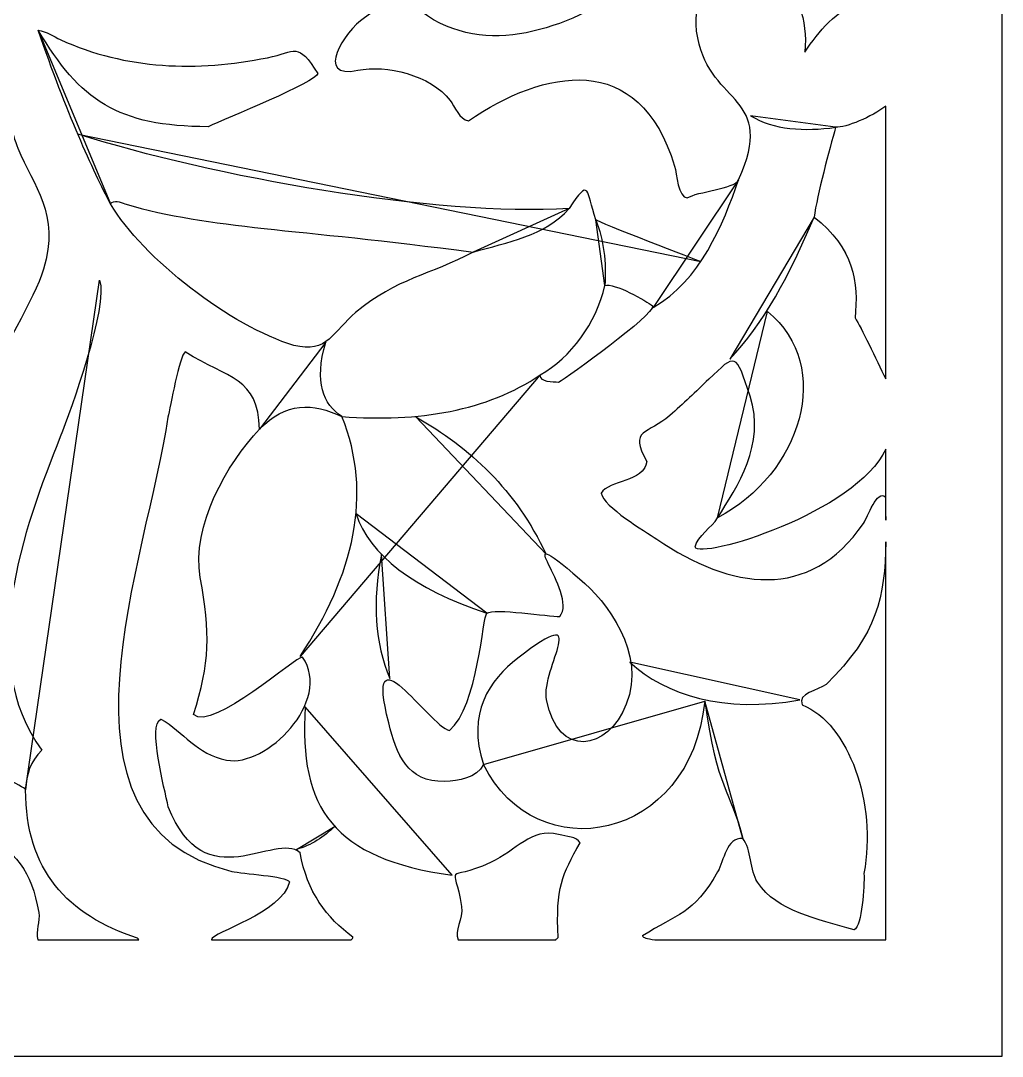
# Model space of a CAD drawing. Header units: centimetres. Extents: x -27.5 to -15.1, y -9.5 to 9.5.
# Drawn here: x -18.573 to -15.095, y -9.5 to -5.832 of the extents above; entities that cross this region are included whole.
import ezdxf

# ---------------------------------------------------------------- set-up
doc = ezdxf.new("R2010")
doc.units = ezdxf.units.CM
doc.header["$MEASUREMENT"] = 0
doc.layers.add('layer 1', color=7, linetype='Continuous')

msp = doc.modelspace()

# ---------------------------------------------------------------- linework, layer by layer
at = {"layer": 'layer 1', "color": 7}
for points, knots in [([(-20.87779, -9.50002), (-20.87779, -9.50002), (-20.87779, 9.5), (-20.87779, 9.5), (-20.87779, 9.5), (-20.87779, 9.5), (-15.09516, 9.5), (-15.09516, 9.5), (-15.09516, 9.5), (-15.09516, 9.5), (-15.09516, -9.50002), (-15.09516, -9.50002), (-15.09516, -9.50002), (-15.09516, -9.50002), (-20.87779, -9.50002), (-20.87779, -9.50002)], [0, 0, 0, 0, 0.2, 0.2, 0.2, 0.2, 0.4, 0.4, 0.4, 0.4, 0.6, 0.6, 0.6, 0.6, 1, 1, 1, 1]), ([(-15.50823, -5.48749), (-15.50823, -5.48749), (-15.50823, -5.78529), (-15.50823, -5.78529), (-15.50823, -5.78529), (-15.53633, -5.78183), (-15.57634, -5.76751), (-15.5982, -5.76482), (-15.5982, -5.76482), (-15.64248, -5.69442), (-15.63932, -5.49518), (-15.80078, -5.58627), (-15.80078, -5.58627), (-15.94177, -5.69192), (-15.94405, -5.57449), (-16.05171, -5.63286), (-16.05171, -5.63286), (-16.12842, -5.67445), (-16.20123, -5.75824), (-16.17437, -5.89295), (-16.17437, -5.89295), (-16.1261, -6.13498), (-15.89341, -6.09435), (-16.02942, -6.39559), (-16.02942, -6.39559), (-16.04411, -6.42818), (-16.1761, -6.43646), (-16.21156, -6.45965), (-16.21156, -6.45965), (-16.24362, -6.45965), (-16.2486, -6.37234), (-16.25618, -6.34708), (-16.25618, -6.34708), (-16.38075, -5.93138), (-16.72066, -6.00509), (-16.98662, -6.18599), (-16.98662, -6.18599), (-17.01732, -6.18207), (-17.0356, -6.13538), (-17.05167, -6.11417), (-17.05167, -6.11417), (-17.12022, -6.02383), (-17.27861, -5.98648), (-17.37879, -6.00744), (-17.37879, -6.00744), (-17.53273, -6.03966), (-17.42814, -5.87041), (-17.35461, -5.82113), (-17.35461, -5.82113), (-17.23443, -5.74055), (-17.26377, -5.71953), (-17.15389, -5.79976), (-17.15389, -5.79976), (-16.922, -5.96913), (-16.6386, -5.8573), (-16.41973, -5.71631), (-16.41973, -5.71631), (-16.39259, -5.69884), (-16.31053, -5.67788), (-16.3045, -5.64644), (-16.3045, -5.64644), (-16.38622, -5.57582), (-16.49069, -5.4749), (-16.59631, -5.43489), (-16.59631, -5.43489), (-16.85998, -5.335), (-16.8777, -5.44782), (-16.67064, -5.17289), (-16.67064, -5.17289), (-16.65477, -5.15184), (-16.60846, -5.06032), (-16.58515, -5.06032), (-16.58515, -5.06032), (-16.45609, -4.98209), (-16.42805, -5.08156), (-16.36025, -5.17094), (-16.36025, -5.17094), (-16.11658, -5.49209), (-15.81466, -5.3802), (-15.50823, -5.48749)], [0, 0, 0, 0, 0.047619, 0.047619, 0.047619, 0.047619, 0.0952381, 0.0952381, 0.0952381, 0.0952381, 0.1428571, 0.1428571, 0.1428571, 0.1428571, 0.1904762, 0.1904762, 0.1904762, 0.1904762, 0.2380952, 0.2380952, 0.2380952, 0.2380952, 0.2857143, 0.2857143, 0.2857143, 0.2857143, 0.3333333, 0.3333333, 0.3333333, 0.3333333, 0.3809524, 0.3809524, 0.3809524, 0.3809524, 0.4285714, 0.4285714, 0.4285714, 0.4285714, 0.4761905, 0.4761905, 0.4761905, 0.4761905, 0.5238095, 0.5238095, 0.5238095, 0.5238095, 0.5714286, 0.5714286, 0.5714286, 0.5714286, 0.6190476, 0.6190476, 0.6190476, 0.6190476, 0.6666667, 0.6666667, 0.6666667, 0.6666667, 0.7142857, 0.7142857, 0.7142857, 0.7142857, 0.7619048, 0.7619048, 0.7619048, 0.7619048, 0.8095238, 0.8095238, 0.8095238, 0.8095238, 0.8571429, 0.8571429, 0.8571429, 0.8571429, 0.9047619, 0.9047619, 0.9047619, 0.9047619, 1, 1, 1, 1]), ([(-15.5982, -5.76482), (-15.68072, -5.79392), (-15.74596, -5.86905), (-15.79469, -5.94298), (-15.79469, -5.94298), (-15.783, -5.82558), (-15.82477, -5.73245), (-15.8863, -5.65033), (-15.8863, -5.65033), (-15.8863, -5.65033), (-15.5982, -5.76482), (-15.5982, -5.76482)], [0, 0, 0, 0, 0.25, 0.25, 0.25, 0.25, 0.5, 0.5, 0.5, 0.5, 1, 1, 1, 1]), ([(-18.51068, -5.86577), (-18.41091, -6.15637), (-18.31664, -6.36446), (-18.25418, -6.48099), (-18.25418, -6.48099), (-18.25418, -6.48099), (-18.51068, -5.86577), (-18.51068, -5.86577)], [0, 0, 0, 0, 0.3333333, 0.3333333, 0.3333333, 0.3333333, 1, 1, 1, 1]), ([(-17.90848, -6.20733), (-17.84742, -6.17783), (-17.52364, -6.04909), (-17.52006, -6.01907), (-17.52006, -6.01907), (-17.59148, -5.90454), (-17.59726, -5.94223), (-17.69849, -5.96279), (-17.69849, -5.96279), (-17.94722, -6.01331), (-18.19779, -6.00528), (-18.43264, -5.89876), (-18.43264, -5.89876), (-18.4566, -5.88788), (-18.48091, -5.86896), (-18.51068, -5.86577), (-18.51068, -5.86577), (-18.36326, -6.11399), (-18.22793, -6.20665), (-17.90848, -6.20733)], [0, 0, 0, 0, 0.1666667, 0.1666667, 0.1666667, 0.1666667, 0.3333333, 0.3333333, 0.3333333, 0.3333333, 0.5, 0.5, 0.5, 0.5, 0.6666667, 0.6666667, 0.6666667, 0.6666667, 1, 1, 1, 1]), ([(-18.89543, -8.35195), (-18.84636, -8.30712), (-18.84584, -8.32172), (-18.86012, -8.25685), (-18.86012, -8.25685), (-18.86231, -8.11509), (-18.84027, -8.02975), (-18.78947, -7.89584), (-18.78947, -7.89584), (-18.72946, -7.73754), (-18.81659, -7.78822), (-18.86012, -7.6416), (-18.86012, -7.6416), (-18.92876, -7.41043), (-18.55795, -6.9268), (-18.4921, -6.71195), (-18.4921, -6.71195), (-18.43134, -6.51376), (-18.52803, -6.41918), (-18.58318, -6.28305), (-18.58318, -6.28305), (-18.60211, -6.23633), (-18.62718, -6.12481), (-18.66496, -6.10446), (-18.66496, -6.10446), (-18.72865, -6.13912), (-18.63893, -6.47425), (-18.63893, -6.55086), (-18.63893, -6.55086), (-18.65964, -6.65543), (-18.97647, -7.36176), (-18.97721, -7.36213), (-18.97721, -7.36213), (-19.06783, -7.34315), (-19.11708, -7.04485), (-19.12963, -6.95651), (-19.12963, -6.95651), (-19.13359, -6.92853), (-19.11213, -6.90723), (-19.12589, -6.88079), (-19.12589, -6.88079), (-19.21234, -6.86577), (-19.20594, -7.06015), (-19.20953, -7.10208), (-19.20953, -7.10208), (-19.23494, -7.19298), (-19.2688, -7.16861), (-19.17607, -7.24566), (-19.17607, -7.24566), (-19.01292, -7.4773), (-18.9748, -7.69763), (-18.97535, -7.97348), (-18.97535, -7.97348), (-18.97544, -8.02505), (-18.95473, -8.35195), (-18.89543, -8.35195)], [0, 0, 0, 0, 0.0666667, 0.0666667, 0.0666667, 0.0666667, 0.1333333, 0.1333333, 0.1333333, 0.1333333, 0.2, 0.2, 0.2, 0.2, 0.2666667, 0.2666667, 0.2666667, 0.2666667, 0.3333333, 0.3333333, 0.3333333, 0.3333333, 0.4, 0.4, 0.4, 0.4, 0.4666667, 0.4666667, 0.4666667, 0.4666667, 0.5333333, 0.5333333, 0.5333333, 0.5333333, 0.6, 0.6, 0.6, 0.6, 0.6666667, 0.6666667, 0.6666667, 0.6666667, 0.7333333, 0.7333333, 0.7333333, 0.7333333, 0.8, 0.8, 0.8, 0.8, 0.8666667, 0.8666667, 0.8666667, 0.8666667, 1, 1, 1, 1]), ([(-15.50823, -6.13455), (-15.50823, -6.13455), (-15.50823, -7.10078), (-15.50823, -7.10078), (-15.50823, -7.10078), (-15.54199, -7.03056), (-15.59582, -6.91712), (-15.61678, -6.88469), (-15.61678, -6.88469), (-15.60383, -6.75972), (-15.62207, -6.63505), (-15.76176, -6.52758), (-15.76176, -6.52758), (-15.75159, -6.4492), (-15.70691, -6.28784), (-15.68558, -6.20928), (-15.68558, -6.20928), (-15.64897, -6.2111), (-15.55785, -6.1723), (-15.50823, -6.13455)], [0, 0, 0, 0, 0.1666667, 0.1666667, 0.1666667, 0.1666667, 0.3333333, 0.3333333, 0.3333333, 0.3333333, 0.5, 0.5, 0.5, 0.5, 0.6666667, 0.6666667, 0.6666667, 0.6666667, 1, 1, 1, 1]), ([(-15.68558, -6.20928), (-15.7963, -6.22455), (-15.90587, -6.21898), (-15.98666, -6.16853), (-15.98666, -6.16853), (-15.98666, -6.16853), (-15.68558, -6.20928), (-15.68558, -6.20928)], [0, 0, 0, 0, 0.3333333, 0.3333333, 0.3333333, 0.3333333, 1, 1, 1, 1]), ([(-18.36932, -6.23321), (-17.89686, -6.38449), (-17.10093, -6.52767), (-16.62976, -6.49651), (-16.62976, -6.49651), (-16.55516, -6.38477), (-16.57031, -6.43214), (-16.53497, -6.53729), (-16.53497, -6.53729), (-16.53061, -6.54369), (-16.16747, -6.68486), (-16.16367, -6.68492), (-16.16367, -6.68492), (-16.16367, -6.68492), (-18.36932, -6.23321), (-18.36932, -6.23321)], [0, 0, 0, 0, 0.2, 0.2, 0.2, 0.2, 0.4, 0.4, 0.4, 0.4, 0.6, 0.6, 0.6, 0.6, 1, 1, 1, 1]), ([(-16.02942, -6.39559), (-16.08424, -6.55346), (-16.16512, -6.75288), (-16.33236, -6.8478), (-16.33236, -6.8478), (-16.33236, -6.8478), (-16.02942, -6.39559), (-16.02942, -6.39559)], [0, 0, 0, 0, 0.3333333, 0.3333333, 0.3333333, 0.3333333, 1, 1, 1, 1]), ([(-17.60555, -6.98171), (-17.48626, -7.01359), (-17.46344, -6.92974), (-17.38621, -6.86527), (-17.38621, -6.86527), (-17.24021, -6.74339), (-17.12164, -6.73248), (-16.96989, -6.65178), (-16.96989, -6.65178), (-17.61071, -6.5658), (-17.89071, -6.5708), (-18.204, -6.48099), (-18.204, -6.48099), (-18.21915, -6.47301), (-18.24287, -6.46559), (-18.25418, -6.48099), (-18.25418, -6.48099), (-18.14213, -6.67259), (-17.82435, -6.917), (-17.60555, -6.98171)], [0, 0, 0, 0, 0.1666667, 0.1666667, 0.1666667, 0.1666667, 0.3333333, 0.3333333, 0.3333333, 0.3333333, 0.5, 0.5, 0.5, 0.5, 0.6666667, 0.6666667, 0.6666667, 0.6666667, 1, 1, 1, 1]), ([(-16.62976, -6.49651), (-16.71618, -6.59517), (-16.84752, -6.61567), (-16.96989, -6.65178), (-16.96989, -6.65178), (-16.96989, -6.65178), (-16.62976, -6.49651), (-16.62976, -6.49651)], [0, 0, 0, 0, 0.3333333, 0.3333333, 0.3333333, 0.3333333, 1, 1, 1, 1]), ([(-15.76176, -6.52758), (-15.84679, -6.73106), (-15.94232, -6.90887), (-16.06102, -7.03025), (-16.06102, -7.03025), (-16.06102, -7.03025), (-15.76176, -6.52758), (-15.76176, -6.52758)], [0, 0, 0, 0, 0.3333333, 0.3333333, 0.3333333, 0.3333333, 1, 1, 1, 1]), ([(-16.50337, -6.7702), (-16.49706, -6.68669), (-16.50757, -6.60905), (-16.53497, -6.53729), (-16.53497, -6.53729), (-16.53497, -6.53729), (-16.50337, -6.7702), (-16.50337, -6.7702)], [0, 0, 0, 0, 0.3333333, 0.3333333, 0.3333333, 0.3333333, 1, 1, 1, 1]), ([(-18.5553, -8.55574), (-18.55183, -8.50073), (-18.54064, -8.45609), (-18.49769, -8.41599), (-18.49769, -8.41599), (-18.73348, -8.09338), (-18.56306, -7.63659), (-18.43264, -7.30586), (-18.43264, -7.30586), (-18.39641, -7.214), (-18.26043, -6.83933), (-18.29323, -6.75078), (-18.29323, -6.75078), (-18.29323, -6.75078), (-18.5553, -8.55574), (-18.5553, -8.55574)], [0, 0, 0, 0, 0.2, 0.2, 0.2, 0.2, 0.4, 0.4, 0.4, 0.4, 0.6, 0.6, 0.6, 0.6, 1, 1, 1, 1]), ([(-16.66693, -7.1137), (-16.63601, -7.09462), (-16.32466, -6.87235), (-16.33421, -6.84199), (-16.33421, -6.84199), (-16.35521, -6.82588), (-16.47121, -6.75795), (-16.50337, -6.7702), (-16.50337, -6.7702), (-16.53395, -6.90389), (-16.62271, -7.02481), (-16.73198, -7.08652), (-16.73198, -7.08652), (-16.73049, -7.1154), (-16.68965, -7.10999), (-16.66693, -7.1137)], [0, 0, 0, 0, 0.2, 0.2, 0.2, 0.2, 0.4, 0.4, 0.4, 0.4, 0.6, 0.6, 0.6, 0.6, 1, 1, 1, 1]), ([(-16.10375, -7.59309), (-15.80869, -7.43655), (-15.68839, -7.05885), (-15.92677, -6.8615), (-15.92677, -6.8615), (-15.92677, -6.8615), (-16.10375, -7.59309), (-16.10375, -7.59309)], [0, 0, 0, 0, 0.3333333, 0.3333333, 0.3333333, 0.3333333, 1, 1, 1, 1]), ([(-17.4017, -9.08698), (-17.4017, -9.08698), (-17.89683, -9.08698), (-17.89683, -9.08698), (-17.89683, -9.08698), (-17.89652, -9.06029), (-17.64676, -8.99499), (-17.62042, -8.8818), (-17.62042, -8.8818), (-17.63124, -8.8614), (-17.78735, -8.85391), (-17.82485, -8.84492), (-17.82485, -8.84492), (-18.51492, -8.67916), (-18.12102, -7.72882), (-18.0516, -7.23598), (-18.0516, -7.23598), (-18.04292, -7.20216), (-18.00974, -7.01634), (-17.99026, -7.00502), (-17.99026, -7.00502), (-17.83443, -7.10177), (-17.73293, -7.09428), (-17.72634, -7.27868), (-17.72634, -7.27868), (-17.84111, -7.39849), (-17.96973, -7.62305), (-17.93637, -7.80464), (-17.93637, -7.80464), (-17.90044, -8.00035), (-17.90239, -8.10767), (-17.96055, -8.28984), (-17.96055, -8.28984), (-17.89315, -8.35013), (-17.5955, -8.08163), (-17.57395, -8.08605), (-17.57395, -8.08605), (-17.46743, -8.24093), (-17.70275, -8.47847), (-17.84346, -8.45092), (-17.84346, -8.45092), (-17.94964, -8.43015), (-17.99611, -8.35075), (-18.07578, -8.30536), (-18.07578, -8.30536), (-18.12355, -8.32666), (-18.06372, -8.55033), (-18.04975, -8.6159), (-18.04975, -8.6159), (-17.92178, -8.94815), (-17.66955, -8.70176), (-17.58325, -8.77894), (-17.58325, -8.77894), (-17.55737, -8.91881), (-17.48945, -9.00977), (-17.39552, -9.07782), (-17.39552, -9.07782), (-17.39617, -9.08126), (-17.3983, -9.08429), (-17.4017, -9.08698)], [0, 0, 0, 0, 0.0625, 0.0625, 0.0625, 0.0625, 0.125, 0.125, 0.125, 0.125, 0.1875, 0.1875, 0.1875, 0.1875, 0.25, 0.25, 0.25, 0.25, 0.3125, 0.3125, 0.3125, 0.3125, 0.375, 0.375, 0.375, 0.375, 0.4375, 0.4375, 0.4375, 0.4375, 0.5, 0.5, 0.5, 0.5, 0.5625, 0.5625, 0.5625, 0.5625, 0.625, 0.625, 0.625, 0.625, 0.6875, 0.6875, 0.6875, 0.6875, 0.75, 0.75, 0.75, 0.75, 0.8125, 0.8125, 0.8125, 0.8125, 0.875, 0.875, 0.875, 0.875, 1, 1, 1, 1]), ([(-17.49217, -6.97009), (-17.53326, -7.11475), (-17.50064, -7.19013), (-17.43454, -7.23404), (-17.43454, -7.23404), (-17.5365, -7.18525), (-17.6351, -7.18194), (-17.72634, -7.27868), (-17.72634, -7.27868), (-17.72634, -7.27868), (-17.49217, -6.97009), (-17.49217, -6.97009)], [0, 0, 0, 0, 0.25, 0.25, 0.25, 0.25, 0.5, 0.5, 0.5, 0.5, 1, 1, 1, 1]), ([(-15.50823, -7.34921), (-15.50823, -7.34921), (-15.50823, -7.60138), (-15.50823, -7.60138), (-15.50823, -7.60138), (-15.50845, -7.57525), (-15.50876, -7.54798), (-15.509, -7.51932), (-15.509, -7.51932), (-15.53813, -7.4889), (-15.5714, -7.58972), (-15.58704, -7.61251), (-15.58704, -7.61251), (-15.77827, -7.89062), (-16.05638, -7.8469), (-16.31934, -7.66878), (-16.31934, -7.66878), (-16.36111, -7.64049), (-16.50782, -7.55336), (-16.51638, -7.50575), (-16.51638, -7.50575), (-16.48859, -7.45742), (-16.36436, -7.46738), (-16.35468, -7.39317), (-16.35468, -7.39317), (-16.42153, -7.27639), (-16.34983, -7.2977), (-16.2729, -7.23014), (-16.2729, -7.23014), (-16.22588, -7.1889), (-16.18036, -7.14567), (-16.13535, -7.10208), (-16.13535, -7.10208), (-16.03919, -7.00886), (-16.03984, -7.0058), (-15.98852, -7.16221), (-15.98852, -7.16221), (-15.93271, -7.33233), (-16.03412, -7.48169), (-16.10375, -7.59309), (-16.10375, -7.59309), (-16.12406, -7.62556), (-16.17446, -7.65691), (-16.18367, -7.69596), (-16.18367, -7.69596), (-16.16874, -7.74345), (-15.61162, -7.57482), (-15.50823, -7.34921)], [0, 0, 0, 0, 0.0769231, 0.0769231, 0.0769231, 0.0769231, 0.1538462, 0.1538462, 0.1538462, 0.1538462, 0.2307692, 0.2307692, 0.2307692, 0.2307692, 0.3076923, 0.3076923, 0.3076923, 0.3076923, 0.3846154, 0.3846154, 0.3846154, 0.3846154, 0.4615385, 0.4615385, 0.4615385, 0.4615385, 0.5384615, 0.5384615, 0.5384615, 0.5384615, 0.6153846, 0.6153846, 0.6153846, 0.6153846, 0.6923077, 0.6923077, 0.6923077, 0.6923077, 0.7692308, 0.7692308, 0.7692308, 0.7692308, 0.8461538, 0.8461538, 0.8461538, 0.8461538, 1, 1, 1, 1]), ([(-16.73198, -7.08652), (-16.92111, -7.21412), (-17.1606, -7.25407), (-17.43454, -7.23404), (-17.43454, -7.23404), (-17.32394, -7.50989), (-17.39233, -7.79412), (-17.58325, -8.08411), (-17.58325, -8.08411), (-17.58325, -8.08411), (-16.73198, -7.08652), (-16.73198, -7.08652)], [0, 0, 0, 0, 0.25, 0.25, 0.25, 0.25, 0.5, 0.5, 0.5, 0.5, 1, 1, 1, 1]), ([(-16.71154, -7.72119), (-16.81886, -7.49455), (-16.98056, -7.34358), (-17.17272, -7.23506), (-17.17272, -7.23506), (-17.17272, -7.23506), (-16.71154, -7.72119), (-16.71154, -7.72119)], [0, 0, 0, 0, 0.3333333, 0.3333333, 0.3333333, 0.3333333, 1, 1, 1, 1]), ([(-16.92154, -7.93078), (-17.18199, -7.84282), (-17.3364, -7.7253), (-17.38479, -7.57825), (-17.38479, -7.57825), (-17.38479, -7.57825), (-16.92154, -7.93078), (-16.92154, -7.93078)], [0, 0, 0, 0, 0.3333333, 0.3333333, 0.3333333, 0.3333333, 1, 1, 1, 1]), ([(-17.07026, -8.52661), (-17.02218, -8.52423), (-16.95861, -8.5156), (-16.9327, -8.46644), (-16.9327, -8.46644), (-16.99444, -8.28604), (-16.91056, -8.16604), (-16.8119, -8.08992), (-16.8119, -8.08992), (-16.54155, -7.88141), (-16.7309, -8.12325), (-16.70969, -8.23743), (-16.70969, -8.23743), (-16.67057, -8.44771), (-16.49162, -8.41762), (-16.42715, -8.25295), (-16.42715, -8.25295), (-16.35552, -8.06992), (-16.49737, -7.88886), (-16.59257, -7.8085), (-16.59257, -7.8085), (-16.86264, -7.58057), (-16.59204, -7.85769), (-16.66322, -7.94244), (-16.66322, -7.94244), (-16.70202, -7.94225), (-16.8956, -7.91161), (-16.92154, -7.93078), (-16.92154, -7.93078), (-16.93595, -7.93901), (-16.95304, -8.26071), (-17.05353, -8.34614), (-17.05353, -8.34614), (-17.12653, -8.32842), (-17.35758, -7.96847), (-17.26912, -8.31896), (-17.26912, -8.31896), (-17.24108, -8.43005), (-17.20491, -8.5289), (-17.07026, -8.52661)], [0, 0, 0, 0, 0.0909091, 0.0909091, 0.0909091, 0.0909091, 0.1818182, 0.1818182, 0.1818182, 0.1818182, 0.2727273, 0.2727273, 0.2727273, 0.2727273, 0.3636364, 0.3636364, 0.3636364, 0.3636364, 0.4545455, 0.4545455, 0.4545455, 0.4545455, 0.5454545, 0.5454545, 0.5454545, 0.5454545, 0.6363636, 0.6363636, 0.6363636, 0.6363636, 0.7272727, 0.7272727, 0.7272727, 0.7272727, 0.8181818, 0.8181818, 0.8181818, 0.8181818, 1, 1, 1, 1]), ([(-15.50823, -9.08698), (-15.50823, -9.08698), (-16.32651, -9.08698), (-16.32651, -9.08698), (-16.32651, -9.08698), (-16.35329, -9.08382), (-16.36927, -9.07956), (-16.36955, -9.07393), (-16.36955, -9.07393), (-16.24795, -8.9937), (-16.1901, -9.00028), (-16.10375, -8.84686), (-16.10375, -8.84686), (-16.08173, -8.80772), (-16.07233, -8.72375), (-16.01455, -8.72848), (-16.01455, -8.72848), (-15.98363, -8.76515), (-15.98963, -8.84328), (-15.96251, -8.88372), (-15.96251, -8.88372), (-15.89214, -8.98875), (-15.7527, -9.01113), (-15.62049, -9.0526), (-15.62049, -9.0526), (-15.59155, -9.0367), (-15.58355, -8.89711), (-15.58519, -8.85268), (-15.58519, -8.85268), (-15.53983, -8.60474), (-15.63725, -8.32261), (-15.80452, -8.2549), (-15.80452, -8.2549), (-15.82193, -8.21396), (-15.74788, -8.20339), (-15.719, -8.18311), (-15.719, -8.18311), (-15.5376, -8.00424), (-15.51061, -7.873), (-15.50823, -7.67821), (-15.50823, -7.67821), (-15.50823, -7.67821), (-15.50823, -9.08698), (-15.50823, -9.08698)], [0, 0, 0, 0, 0.0833333, 0.0833333, 0.0833333, 0.0833333, 0.1666667, 0.1666667, 0.1666667, 0.1666667, 0.25, 0.25, 0.25, 0.25, 0.3333333, 0.3333333, 0.3333333, 0.3333333, 0.4166667, 0.4166667, 0.4166667, 0.4166667, 0.5, 0.5, 0.5, 0.5, 0.5833333, 0.5833333, 0.5833333, 0.5833333, 0.6666667, 0.6666667, 0.6666667, 0.6666667, 0.75, 0.75, 0.75, 0.75, 0.8333333, 0.8333333, 0.8333333, 0.8333333, 1, 1, 1, 1]), ([(-17.26541, -8.16174), (-17.31757, -8.03739), (-17.32731, -7.89087), (-17.29466, -7.72218), (-17.29466, -7.72218), (-17.29466, -7.72218), (-17.26541, -8.16174), (-17.26541, -8.16174)], [0, 0, 0, 0, 0.3333333, 0.3333333, 0.3333333, 0.3333333, 1, 1, 1, 1]), ([(-15.81194, -8.23743), (-16.08381, -8.28563), (-16.28811, -8.22077), (-16.41463, -8.10414), (-16.41463, -8.10414), (-16.41463, -8.10414), (-15.81194, -8.23743), (-15.81194, -8.23743)], [0, 0, 0, 0, 0.3333333, 0.3333333, 0.3333333, 0.3333333, 1, 1, 1, 1]), ([(-16.9327, -8.46644), (-16.74747, -8.84328), (-16.19777, -8.74023), (-16.14957, -8.24253), (-16.14957, -8.24253), (-16.14957, -8.24253), (-16.9327, -8.46644), (-16.9327, -8.46644)], [0, 0, 0, 0, 0.3333333, 0.3333333, 0.3333333, 0.3333333, 1, 1, 1, 1]), ([(-16.01455, -8.72848), (-16.05957, -8.55172), (-16.10455, -8.56136), (-16.14957, -8.24253), (-16.14957, -8.24253), (-16.14957, -8.24253), (-16.01455, -8.72848), (-16.01455, -8.72848)], [0, 0, 0, 0, 0.3333333, 0.3333333, 0.3333333, 0.3333333, 1, 1, 1, 1]), ([(-17.04422, -8.85849), (-17.46428, -8.80107), (-17.58826, -8.62091), (-17.56464, -8.26266), (-17.56464, -8.26266), (-17.56464, -8.26266), (-17.04422, -8.85849), (-17.04422, -8.85849)], [0, 0, 0, 0, 0.3333333, 0.3333333, 0.3333333, 0.3333333, 1, 1, 1, 1]), ([(-18.15459, -9.08698), (-18.15459, -9.08698), (-18.51216, -9.08698), (-18.51216, -9.08698), (-18.51216, -9.08698), (-18.52088, -9.05671), (-18.50351, -9.02174), (-18.50882, -8.99048), (-18.50882, -8.99048), (-18.53402, -8.84247), (-18.59057, -8.77482), (-18.717, -8.70322), (-18.717, -8.70322), (-18.8647, -8.61958), (-18.7772, -8.62379), (-18.76347, -8.44121), (-18.76347, -8.44121), (-18.74145, -8.44579), (-18.72862, -8.46471), (-18.71143, -8.47424), (-18.71143, -8.47424), (-18.69693, -8.48221), (-18.55833, -8.54541), (-18.5553, -8.55574), (-18.5553, -8.55574), (-18.5553, -8.84114), (-18.40738, -8.99991), (-18.15939, -9.08169), (-18.15939, -9.08169), (-18.15688, -9.08339), (-18.15537, -9.08509), (-18.15459, -9.08698)], [0, 0, 0, 0, 0.1111111, 0.1111111, 0.1111111, 0.1111111, 0.2222222, 0.2222222, 0.2222222, 0.2222222, 0.3333333, 0.3333333, 0.3333333, 0.3333333, 0.4444444, 0.4444444, 0.4444444, 0.4444444, 0.5555556, 0.5555556, 0.5555556, 0.5555556, 0.6666667, 0.6666667, 0.6666667, 0.6666667, 0.7777778, 0.7777778, 0.7777778, 0.7777778, 1, 1, 1, 1]), ([(-17.59624, -8.76728), (-17.54229, -8.75284), (-17.49875, -8.72208), (-17.45899, -8.68538), (-17.45899, -8.68538), (-17.45899, -8.68538), (-17.59624, -8.76728), (-17.59624, -8.76728)], [0, 0, 0, 0, 0.3333333, 0.3333333, 0.3333333, 0.3333333, 1, 1, 1, 1]), ([(-16.67738, -9.08698), (-16.67738, -9.08698), (-17.02243, -9.08698), (-17.02243, -9.08698), (-17.02243, -9.08698), (-17.03863, -9.05655), (-17.00353, -9.01351), (-17.01077, -8.96912), (-17.01077, -8.96912), (-17.03792, -8.80231), (-17.07387, -8.88879), (-16.90855, -8.81387), (-16.90855, -8.81387), (-16.81456, -8.77127), (-16.76596, -8.68955), (-16.66693, -8.71487), (-16.66693, -8.71487), (-16.6386, -8.72211), (-16.60379, -8.72078), (-16.59071, -8.744), (-16.59071, -8.744), (-16.65502, -8.85611), (-16.67753, -8.90366), (-16.66878, -9.07974), (-16.66878, -9.07974), (-16.672, -9.08271), (-16.67462, -9.08497), (-16.67738, -9.08698)], [0, 0, 0, 0, 0.125, 0.125, 0.125, 0.125, 0.25, 0.25, 0.25, 0.25, 0.375, 0.375, 0.375, 0.375, 0.5, 0.5, 0.5, 0.5, 0.625, 0.625, 0.625, 0.625, 0.75, 0.75, 0.75, 0.75, 1, 1, 1, 1])]:
    msp.add_open_spline(points, degree=3, knots=knots, dxfattribs=at)
at = {"layer": 'layer 1', "color": 250, "lineweight": 9}
for points, knots in [([(-20.87779, -9.50002), (-20.87779, -9.50002), (-20.87779, 9.5), (-20.87779, 9.5), (-20.87779, 9.5), (-20.87779, 9.5), (-15.09516, 9.5), (-15.09516, 9.5), (-15.09516, 9.5), (-15.09516, 9.5), (-15.09516, -9.50002), (-15.09516, -9.50002), (-15.09516, -9.50002), (-15.09516, -9.50002), (-20.87779, -9.50002), (-20.87779, -9.50002)], [0, 0, 0, 0, 0.2, 0.2, 0.2, 0.2, 0.4, 0.4, 0.4, 0.4, 0.6, 0.6, 0.6, 0.6, 1, 1, 1, 1]), ([(-15.50823, -5.48749), (-15.50823, -5.48749), (-15.50823, -5.78529), (-15.50823, -5.78529), (-15.50823, -5.78529), (-15.53633, -5.78183), (-15.57634, -5.76751), (-15.5982, -5.76482), (-15.5982, -5.76482), (-15.64248, -5.69442), (-15.63932, -5.49518), (-15.80078, -5.58627), (-15.80078, -5.58627), (-15.94177, -5.69192), (-15.94405, -5.57449), (-16.05171, -5.63286), (-16.05171, -5.63286), (-16.12842, -5.67445), (-16.20123, -5.75824), (-16.17437, -5.89295), (-16.17437, -5.89295), (-16.1261, -6.13498), (-15.89341, -6.09435), (-16.02942, -6.39559), (-16.02942, -6.39559), (-16.04411, -6.42818), (-16.1761, -6.43646), (-16.21156, -6.45965), (-16.21156, -6.45965), (-16.24362, -6.45965), (-16.2486, -6.37234), (-16.25618, -6.34708), (-16.25618, -6.34708), (-16.38075, -5.93138), (-16.72066, -6.00509), (-16.98662, -6.18599), (-16.98662, -6.18599), (-17.01732, -6.18207), (-17.0356, -6.13538), (-17.05167, -6.11417), (-17.05167, -6.11417), (-17.12022, -6.02383), (-17.27861, -5.98648), (-17.37879, -6.00744), (-17.37879, -6.00744), (-17.53273, -6.03966), (-17.42814, -5.87041), (-17.35461, -5.82113), (-17.35461, -5.82113), (-17.23443, -5.74055), (-17.26377, -5.71953), (-17.15389, -5.79976), (-17.15389, -5.79976), (-16.922, -5.96913), (-16.6386, -5.8573), (-16.41973, -5.71631), (-16.41973, -5.71631), (-16.39259, -5.69884), (-16.31053, -5.67788), (-16.3045, -5.64644), (-16.3045, -5.64644), (-16.38622, -5.57582), (-16.49069, -5.4749), (-16.59631, -5.43489), (-16.59631, -5.43489), (-16.85998, -5.335), (-16.8777, -5.44782), (-16.67064, -5.17289), (-16.67064, -5.17289), (-16.65477, -5.15184), (-16.60846, -5.06032), (-16.58515, -5.06032), (-16.58515, -5.06032), (-16.45609, -4.98209), (-16.42805, -5.08156), (-16.36025, -5.17094), (-16.36025, -5.17094), (-16.11658, -5.49209), (-15.81466, -5.3802), (-15.50823, -5.48749)], [0, 0, 0, 0, 0.047619, 0.047619, 0.047619, 0.047619, 0.0952381, 0.0952381, 0.0952381, 0.0952381, 0.1428571, 0.1428571, 0.1428571, 0.1428571, 0.1904762, 0.1904762, 0.1904762, 0.1904762, 0.2380952, 0.2380952, 0.2380952, 0.2380952, 0.2857143, 0.2857143, 0.2857143, 0.2857143, 0.3333333, 0.3333333, 0.3333333, 0.3333333, 0.3809524, 0.3809524, 0.3809524, 0.3809524, 0.4285714, 0.4285714, 0.4285714, 0.4285714, 0.4761905, 0.4761905, 0.4761905, 0.4761905, 0.5238095, 0.5238095, 0.5238095, 0.5238095, 0.5714286, 0.5714286, 0.5714286, 0.5714286, 0.6190476, 0.6190476, 0.6190476, 0.6190476, 0.6666667, 0.6666667, 0.6666667, 0.6666667, 0.7142857, 0.7142857, 0.7142857, 0.7142857, 0.7619048, 0.7619048, 0.7619048, 0.7619048, 0.8095238, 0.8095238, 0.8095238, 0.8095238, 0.8571429, 0.8571429, 0.8571429, 0.8571429, 0.9047619, 0.9047619, 0.9047619, 0.9047619, 1, 1, 1, 1]), ([(-15.5982, -5.76482), (-15.68072, -5.79392), (-15.74596, -5.86905), (-15.79469, -5.94298), (-15.79469, -5.94298), (-15.783, -5.82558), (-15.82477, -5.73245), (-15.8863, -5.65033)], [0, 0, 0, 0, 0.3333333, 0.3333333, 0.3333333, 0.3333333, 1, 1, 1, 1]), ([(-17.90848, -6.20733), (-17.84742, -6.17783), (-17.52364, -6.04909), (-17.52006, -6.01907), (-17.52006, -6.01907), (-17.59148, -5.90454), (-17.59726, -5.94223), (-17.69849, -5.96279), (-17.69849, -5.96279), (-17.94722, -6.01331), (-18.19779, -6.00528), (-18.43264, -5.89876), (-18.43264, -5.89876), (-18.4566, -5.88788), (-18.48091, -5.86896), (-18.51068, -5.86577), (-18.51068, -5.86577), (-18.36326, -6.11399), (-18.22793, -6.20665), (-17.90848, -6.20733)], [0, 0, 0, 0, 0.1666667, 0.1666667, 0.1666667, 0.1666667, 0.3333333, 0.3333333, 0.3333333, 0.3333333, 0.5, 0.5, 0.5, 0.5, 0.6666667, 0.6666667, 0.6666667, 0.6666667, 1, 1, 1, 1]), ([(-18.89543, -8.35195), (-18.84636, -8.30712), (-18.84584, -8.32172), (-18.86012, -8.25685), (-18.86012, -8.25685), (-18.86231, -8.11509), (-18.84027, -8.02975), (-18.78947, -7.89584), (-18.78947, -7.89584), (-18.72946, -7.73754), (-18.81659, -7.78822), (-18.86012, -7.6416), (-18.86012, -7.6416), (-18.92876, -7.41043), (-18.55795, -6.9268), (-18.4921, -6.71195), (-18.4921, -6.71195), (-18.43134, -6.51376), (-18.52803, -6.41918), (-18.58318, -6.28305), (-18.58318, -6.28305), (-18.60211, -6.23633), (-18.62718, -6.12481), (-18.66496, -6.10446), (-18.66496, -6.10446), (-18.72865, -6.13912), (-18.63893, -6.47425), (-18.63893, -6.55086), (-18.63893, -6.55086), (-18.65964, -6.65543), (-18.97647, -7.36176), (-18.97721, -7.36213), (-18.97721, -7.36213), (-19.06783, -7.34315), (-19.11708, -7.04485), (-19.12963, -6.95651), (-19.12963, -6.95651), (-19.13359, -6.92853), (-19.11213, -6.90723), (-19.12589, -6.88079), (-19.12589, -6.88079), (-19.21234, -6.86577), (-19.20594, -7.06015), (-19.20953, -7.10208), (-19.20953, -7.10208), (-19.23494, -7.19298), (-19.2688, -7.16861), (-19.17607, -7.24566), (-19.17607, -7.24566), (-19.01292, -7.4773), (-18.9748, -7.69763), (-18.97535, -7.97348), (-18.97535, -7.97348), (-18.97544, -8.02505), (-18.95473, -8.35195), (-18.89543, -8.35195)], [0, 0, 0, 0, 0.0666667, 0.0666667, 0.0666667, 0.0666667, 0.1333333, 0.1333333, 0.1333333, 0.1333333, 0.2, 0.2, 0.2, 0.2, 0.2666667, 0.2666667, 0.2666667, 0.2666667, 0.3333333, 0.3333333, 0.3333333, 0.3333333, 0.4, 0.4, 0.4, 0.4, 0.4666667, 0.4666667, 0.4666667, 0.4666667, 0.5333333, 0.5333333, 0.5333333, 0.5333333, 0.6, 0.6, 0.6, 0.6, 0.6666667, 0.6666667, 0.6666667, 0.6666667, 0.7333333, 0.7333333, 0.7333333, 0.7333333, 0.8, 0.8, 0.8, 0.8, 0.8666667, 0.8666667, 0.8666667, 0.8666667, 1, 1, 1, 1]), ([(-15.50823, -6.13455), (-15.50823, -6.13455), (-15.50823, -7.10078), (-15.50823, -7.10078), (-15.50823, -7.10078), (-15.54199, -7.03056), (-15.59582, -6.91712), (-15.61678, -6.88469), (-15.61678, -6.88469), (-15.60383, -6.75972), (-15.62207, -6.63505), (-15.76176, -6.52758), (-15.76176, -6.52758), (-15.75159, -6.4492), (-15.70691, -6.28784), (-15.68558, -6.20928), (-15.68558, -6.20928), (-15.64897, -6.2111), (-15.55785, -6.1723), (-15.50823, -6.13455)], [0, 0, 0, 0, 0.1666667, 0.1666667, 0.1666667, 0.1666667, 0.3333333, 0.3333333, 0.3333333, 0.3333333, 0.5, 0.5, 0.5, 0.5, 0.6666667, 0.6666667, 0.6666667, 0.6666667, 1, 1, 1, 1]), ([(-18.36932, -6.23321), (-17.89686, -6.38449), (-17.10093, -6.52767), (-16.62976, -6.49651), (-16.62976, -6.49651), (-16.55516, -6.38477), (-16.57031, -6.43214), (-16.53497, -6.53729), (-16.53497, -6.53729), (-16.53061, -6.54369), (-16.16747, -6.68486), (-16.16367, -6.68492)], [0, 0, 0, 0, 0.25, 0.25, 0.25, 0.25, 0.5, 0.5, 0.5, 0.5, 1, 1, 1, 1]), ([(-17.60555, -6.98171), (-17.48626, -7.01359), (-17.46344, -6.92974), (-17.38621, -6.86527), (-17.38621, -6.86527), (-17.24021, -6.74339), (-17.12164, -6.73248), (-16.96989, -6.65178), (-16.96989, -6.65178), (-17.61071, -6.5658), (-17.89071, -6.5708), (-18.204, -6.48099), (-18.204, -6.48099), (-18.21915, -6.47301), (-18.24287, -6.46559), (-18.25418, -6.48099), (-18.25418, -6.48099), (-18.14213, -6.67259), (-17.82435, -6.917), (-17.60555, -6.98171)], [0, 0, 0, 0, 0.1666667, 0.1666667, 0.1666667, 0.1666667, 0.3333333, 0.3333333, 0.3333333, 0.3333333, 0.5, 0.5, 0.5, 0.5, 0.6666667, 0.6666667, 0.6666667, 0.6666667, 1, 1, 1, 1]), ([(-18.5553, -8.55574), (-18.55183, -8.50073), (-18.54064, -8.45609), (-18.49769, -8.41599), (-18.49769, -8.41599), (-18.73348, -8.09338), (-18.56306, -7.63659), (-18.43264, -7.30586), (-18.43264, -7.30586), (-18.39641, -7.214), (-18.26043, -6.83933), (-18.29323, -6.75078)], [0, 0, 0, 0, 0.25, 0.25, 0.25, 0.25, 0.5, 0.5, 0.5, 0.5, 1, 1, 1, 1]), ([(-16.66693, -7.1137), (-16.63601, -7.09462), (-16.32466, -6.87235), (-16.33421, -6.84199), (-16.33421, -6.84199), (-16.35521, -6.82588), (-16.47121, -6.75795), (-16.50337, -6.7702), (-16.50337, -6.7702), (-16.53395, -6.90389), (-16.62271, -7.02481), (-16.73198, -7.08652), (-16.73198, -7.08652), (-16.73049, -7.1154), (-16.68965, -7.10999), (-16.66693, -7.1137)], [0, 0, 0, 0, 0.2, 0.2, 0.2, 0.2, 0.4, 0.4, 0.4, 0.4, 0.6, 0.6, 0.6, 0.6, 1, 1, 1, 1]), ([(-17.4017, -9.08698), (-17.4017, -9.08698), (-17.89683, -9.08698), (-17.89683, -9.08698), (-17.89683, -9.08698), (-17.89652, -9.06029), (-17.64676, -8.99499), (-17.62042, -8.8818), (-17.62042, -8.8818), (-17.63124, -8.8614), (-17.78735, -8.85391), (-17.82485, -8.84492), (-17.82485, -8.84492), (-18.51492, -8.67916), (-18.12102, -7.72882), (-18.0516, -7.23598), (-18.0516, -7.23598), (-18.04292, -7.20216), (-18.00974, -7.01634), (-17.99026, -7.00502), (-17.99026, -7.00502), (-17.83443, -7.10177), (-17.73293, -7.09428), (-17.72634, -7.27868), (-17.72634, -7.27868), (-17.84111, -7.39849), (-17.96973, -7.62305), (-17.93637, -7.80464), (-17.93637, -7.80464), (-17.90044, -8.00035), (-17.90239, -8.10767), (-17.96055, -8.28984), (-17.96055, -8.28984), (-17.89315, -8.35013), (-17.5955, -8.08163), (-17.57395, -8.08605), (-17.57395, -8.08605), (-17.46743, -8.24093), (-17.70275, -8.47847), (-17.84346, -8.45092), (-17.84346, -8.45092), (-17.94964, -8.43015), (-17.99611, -8.35075), (-18.07578, -8.30536), (-18.07578, -8.30536), (-18.12355, -8.32666), (-18.06372, -8.55033), (-18.04975, -8.6159), (-18.04975, -8.6159), (-17.92178, -8.94815), (-17.66955, -8.70176), (-17.58325, -8.77894), (-17.58325, -8.77894), (-17.55737, -8.91881), (-17.48945, -9.00977), (-17.39552, -9.07782), (-17.39552, -9.07782), (-17.39617, -9.08126), (-17.3983, -9.08429), (-17.4017, -9.08698)], [0, 0, 0, 0, 0.0625, 0.0625, 0.0625, 0.0625, 0.125, 0.125, 0.125, 0.125, 0.1875, 0.1875, 0.1875, 0.1875, 0.25, 0.25, 0.25, 0.25, 0.3125, 0.3125, 0.3125, 0.3125, 0.375, 0.375, 0.375, 0.375, 0.4375, 0.4375, 0.4375, 0.4375, 0.5, 0.5, 0.5, 0.5, 0.5625, 0.5625, 0.5625, 0.5625, 0.625, 0.625, 0.625, 0.625, 0.6875, 0.6875, 0.6875, 0.6875, 0.75, 0.75, 0.75, 0.75, 0.8125, 0.8125, 0.8125, 0.8125, 0.875, 0.875, 0.875, 0.875, 1, 1, 1, 1]), ([(-17.49217, -6.97009), (-17.53326, -7.11475), (-17.50064, -7.19013), (-17.43454, -7.23404), (-17.43454, -7.23404), (-17.5365, -7.18525), (-17.6351, -7.18194), (-17.72634, -7.27868)], [0, 0, 0, 0, 0.3333333, 0.3333333, 0.3333333, 0.3333333, 1, 1, 1, 1]), ([(-15.50823, -7.34921), (-15.50823, -7.34921), (-15.50823, -7.60138), (-15.50823, -7.60138), (-15.50823, -7.60138), (-15.50845, -7.57525), (-15.50876, -7.54798), (-15.509, -7.51932), (-15.509, -7.51932), (-15.53813, -7.4889), (-15.5714, -7.58972), (-15.58704, -7.61251), (-15.58704, -7.61251), (-15.77827, -7.89062), (-16.05638, -7.8469), (-16.31934, -7.66878), (-16.31934, -7.66878), (-16.36111, -7.64049), (-16.50782, -7.55336), (-16.51638, -7.50575), (-16.51638, -7.50575), (-16.48859, -7.45742), (-16.36436, -7.46738), (-16.35468, -7.39317), (-16.35468, -7.39317), (-16.42153, -7.27639), (-16.34983, -7.2977), (-16.2729, -7.23014), (-16.2729, -7.23014), (-16.22588, -7.1889), (-16.18036, -7.14567), (-16.13535, -7.10208), (-16.13535, -7.10208), (-16.03919, -7.00886), (-16.03984, -7.0058), (-15.98852, -7.16221), (-15.98852, -7.16221), (-15.93271, -7.33233), (-16.03412, -7.48169), (-16.10375, -7.59309), (-16.10375, -7.59309), (-16.12406, -7.62556), (-16.17446, -7.65691), (-16.18367, -7.69596), (-16.18367, -7.69596), (-16.16874, -7.74345), (-15.61162, -7.57482), (-15.50823, -7.34921)], [0, 0, 0, 0, 0.0769231, 0.0769231, 0.0769231, 0.0769231, 0.1538462, 0.1538462, 0.1538462, 0.1538462, 0.2307692, 0.2307692, 0.2307692, 0.2307692, 0.3076923, 0.3076923, 0.3076923, 0.3076923, 0.3846154, 0.3846154, 0.3846154, 0.3846154, 0.4615385, 0.4615385, 0.4615385, 0.4615385, 0.5384615, 0.5384615, 0.5384615, 0.5384615, 0.6153846, 0.6153846, 0.6153846, 0.6153846, 0.6923077, 0.6923077, 0.6923077, 0.6923077, 0.7692308, 0.7692308, 0.7692308, 0.7692308, 0.8461538, 0.8461538, 0.8461538, 0.8461538, 1, 1, 1, 1]), ([(-16.73198, -7.08652), (-16.92111, -7.21412), (-17.1606, -7.25407), (-17.43454, -7.23404), (-17.43454, -7.23404), (-17.32394, -7.50989), (-17.39233, -7.79412), (-17.58325, -8.08411)], [0, 0, 0, 0, 0.3333333, 0.3333333, 0.3333333, 0.3333333, 1, 1, 1, 1]), ([(-17.07026, -8.52661), (-17.02218, -8.52423), (-16.95861, -8.5156), (-16.9327, -8.46644), (-16.9327, -8.46644), (-16.99444, -8.28604), (-16.91056, -8.16604), (-16.8119, -8.08992), (-16.8119, -8.08992), (-16.54155, -7.88141), (-16.7309, -8.12325), (-16.70969, -8.23743), (-16.70969, -8.23743), (-16.67057, -8.44771), (-16.49162, -8.41762), (-16.42715, -8.25295), (-16.42715, -8.25295), (-16.35552, -8.06992), (-16.49737, -7.88886), (-16.59257, -7.8085), (-16.59257, -7.8085), (-16.86264, -7.58057), (-16.59204, -7.85769), (-16.66322, -7.94244), (-16.66322, -7.94244), (-16.70202, -7.94225), (-16.8956, -7.91161), (-16.92154, -7.93078), (-16.92154, -7.93078), (-16.93595, -7.93901), (-16.95304, -8.26071), (-17.05353, -8.34614), (-17.05353, -8.34614), (-17.12653, -8.32842), (-17.35758, -7.96847), (-17.26912, -8.31896), (-17.26912, -8.31896), (-17.24108, -8.43005), (-17.20491, -8.5289), (-17.07026, -8.52661)], [0, 0, 0, 0, 0.0909091, 0.0909091, 0.0909091, 0.0909091, 0.1818182, 0.1818182, 0.1818182, 0.1818182, 0.2727273, 0.2727273, 0.2727273, 0.2727273, 0.3636364, 0.3636364, 0.3636364, 0.3636364, 0.4545455, 0.4545455, 0.4545455, 0.4545455, 0.5454545, 0.5454545, 0.5454545, 0.5454545, 0.6363636, 0.6363636, 0.6363636, 0.6363636, 0.7272727, 0.7272727, 0.7272727, 0.7272727, 0.8181818, 0.8181818, 0.8181818, 0.8181818, 1, 1, 1, 1]), ([(-15.50823, -9.08698), (-15.50823, -9.08698), (-16.32651, -9.08698), (-16.32651, -9.08698), (-16.32651, -9.08698), (-16.35329, -9.08382), (-16.36927, -9.07956), (-16.36955, -9.07393), (-16.36955, -9.07393), (-16.24795, -8.9937), (-16.1901, -9.00028), (-16.10375, -8.84686), (-16.10375, -8.84686), (-16.08173, -8.80772), (-16.07233, -8.72375), (-16.01455, -8.72848), (-16.01455, -8.72848), (-15.98363, -8.76515), (-15.98963, -8.84328), (-15.96251, -8.88372), (-15.96251, -8.88372), (-15.89214, -8.98875), (-15.7527, -9.01113), (-15.62049, -9.0526), (-15.62049, -9.0526), (-15.59155, -9.0367), (-15.58355, -8.89711), (-15.58519, -8.85268), (-15.58519, -8.85268), (-15.53983, -8.60474), (-15.63725, -8.32261), (-15.80452, -8.2549), (-15.80452, -8.2549), (-15.82193, -8.21396), (-15.74788, -8.20339), (-15.719, -8.18311), (-15.719, -8.18311), (-15.5376, -8.00424), (-15.51061, -7.873), (-15.50823, -7.67821), (-15.50823, -7.67821), (-15.50823, -7.67821), (-15.50823, -9.08698), (-15.50823, -9.08698)], [0, 0, 0, 0, 0.0833333, 0.0833333, 0.0833333, 0.0833333, 0.1666667, 0.1666667, 0.1666667, 0.1666667, 0.25, 0.25, 0.25, 0.25, 0.3333333, 0.3333333, 0.3333333, 0.3333333, 0.4166667, 0.4166667, 0.4166667, 0.4166667, 0.5, 0.5, 0.5, 0.5, 0.5833333, 0.5833333, 0.5833333, 0.5833333, 0.6666667, 0.6666667, 0.6666667, 0.6666667, 0.75, 0.75, 0.75, 0.75, 0.8333333, 0.8333333, 0.8333333, 0.8333333, 1, 1, 1, 1]), ([(-18.15459, -9.08698), (-18.15459, -9.08698), (-18.51216, -9.08698), (-18.51216, -9.08698), (-18.51216, -9.08698), (-18.52088, -9.05671), (-18.50351, -9.02174), (-18.50882, -8.99048), (-18.50882, -8.99048), (-18.53402, -8.84247), (-18.59057, -8.77482), (-18.717, -8.70322), (-18.717, -8.70322), (-18.8647, -8.61958), (-18.7772, -8.62379), (-18.76347, -8.44121), (-18.76347, -8.44121), (-18.74145, -8.44579), (-18.72862, -8.46471), (-18.71143, -8.47424), (-18.71143, -8.47424), (-18.69693, -8.48221), (-18.55833, -8.54541), (-18.5553, -8.55574), (-18.5553, -8.55574), (-18.5553, -8.84114), (-18.40738, -8.99991), (-18.15939, -9.08169), (-18.15939, -9.08169), (-18.15688, -9.08339), (-18.15537, -9.08509), (-18.15459, -9.08698)], [0, 0, 0, 0, 0.1111111, 0.1111111, 0.1111111, 0.1111111, 0.2222222, 0.2222222, 0.2222222, 0.2222222, 0.3333333, 0.3333333, 0.3333333, 0.3333333, 0.4444444, 0.4444444, 0.4444444, 0.4444444, 0.5555556, 0.5555556, 0.5555556, 0.5555556, 0.6666667, 0.6666667, 0.6666667, 0.6666667, 0.7777778, 0.7777778, 0.7777778, 0.7777778, 1, 1, 1, 1]), ([(-16.67738, -9.08698), (-16.67738, -9.08698), (-17.02243, -9.08698), (-17.02243, -9.08698), (-17.02243, -9.08698), (-17.03863, -9.05655), (-17.00353, -9.01351), (-17.01077, -8.96912), (-17.01077, -8.96912), (-17.03792, -8.80231), (-17.07387, -8.88879), (-16.90855, -8.81387), (-16.90855, -8.81387), (-16.81456, -8.77127), (-16.76596, -8.68955), (-16.66693, -8.71487), (-16.66693, -8.71487), (-16.6386, -8.72211), (-16.60379, -8.72078), (-16.59071, -8.744), (-16.59071, -8.744), (-16.65502, -8.85611), (-16.67753, -8.90366), (-16.66878, -9.07974), (-16.66878, -9.07974), (-16.672, -9.08271), (-16.67462, -9.08497), (-16.67738, -9.08698)], [0, 0, 0, 0, 0.125, 0.125, 0.125, 0.125, 0.25, 0.25, 0.25, 0.25, 0.375, 0.375, 0.375, 0.375, 0.5, 0.5, 0.5, 0.5, 0.625, 0.625, 0.625, 0.625, 0.75, 0.75, 0.75, 0.75, 1, 1, 1, 1])]:
    msp.add_open_spline(points, degree=3, knots=knots, dxfattribs=at)
for points in [[(-18.51068, -5.86577), (-18.41091, -6.15637), (-18.31664, -6.36446), (-18.25418, -6.48099)], [(-15.68558, -6.20928), (-15.7963, -6.22455), (-15.90587, -6.21898), (-15.98666, -6.16853)], [(-16.02942, -6.39559), (-16.08424, -6.55346), (-16.16512, -6.75288), (-16.33236, -6.8478)], [(-16.62976, -6.49651), (-16.71618, -6.59517), (-16.84752, -6.61567), (-16.96989, -6.65178)], [(-15.76176, -6.52758), (-15.84679, -6.73106), (-15.94232, -6.90887), (-16.06102, -7.03025)], [(-16.50337, -6.7702), (-16.49706, -6.68669), (-16.50757, -6.60905), (-16.53497, -6.53729)], [(-16.10375, -7.59309), (-15.80869, -7.43655), (-15.68839, -7.05885), (-15.92677, -6.8615)], [(-16.71154, -7.72119), (-16.81886, -7.49455), (-16.98056, -7.34358), (-17.17272, -7.23506)], [(-16.92154, -7.93078), (-17.18199, -7.84282), (-17.3364, -7.7253), (-17.38479, -7.57825)], [(-17.26541, -8.16174), (-17.31757, -8.03739), (-17.32731, -7.89087), (-17.29466, -7.72218)], [(-15.81194, -8.23743), (-16.08381, -8.28563), (-16.28811, -8.22077), (-16.41463, -8.10414)], [(-16.9327, -8.46644), (-16.74747, -8.84328), (-16.19777, -8.74023), (-16.14957, -8.24253)], [(-16.01455, -8.72848), (-16.05957, -8.55172), (-16.10455, -8.56136), (-16.14957, -8.24253)], [(-17.04422, -8.85849), (-17.46428, -8.80107), (-17.58826, -8.62091), (-17.56464, -8.26266)], [(-17.59624, -8.76728), (-17.54229, -8.75284), (-17.49875, -8.72208), (-17.45899, -8.68538)]]:
    msp.add_open_spline(points, degree=3, dxfattribs=at)

doc.saveas('drawing.dxf')
